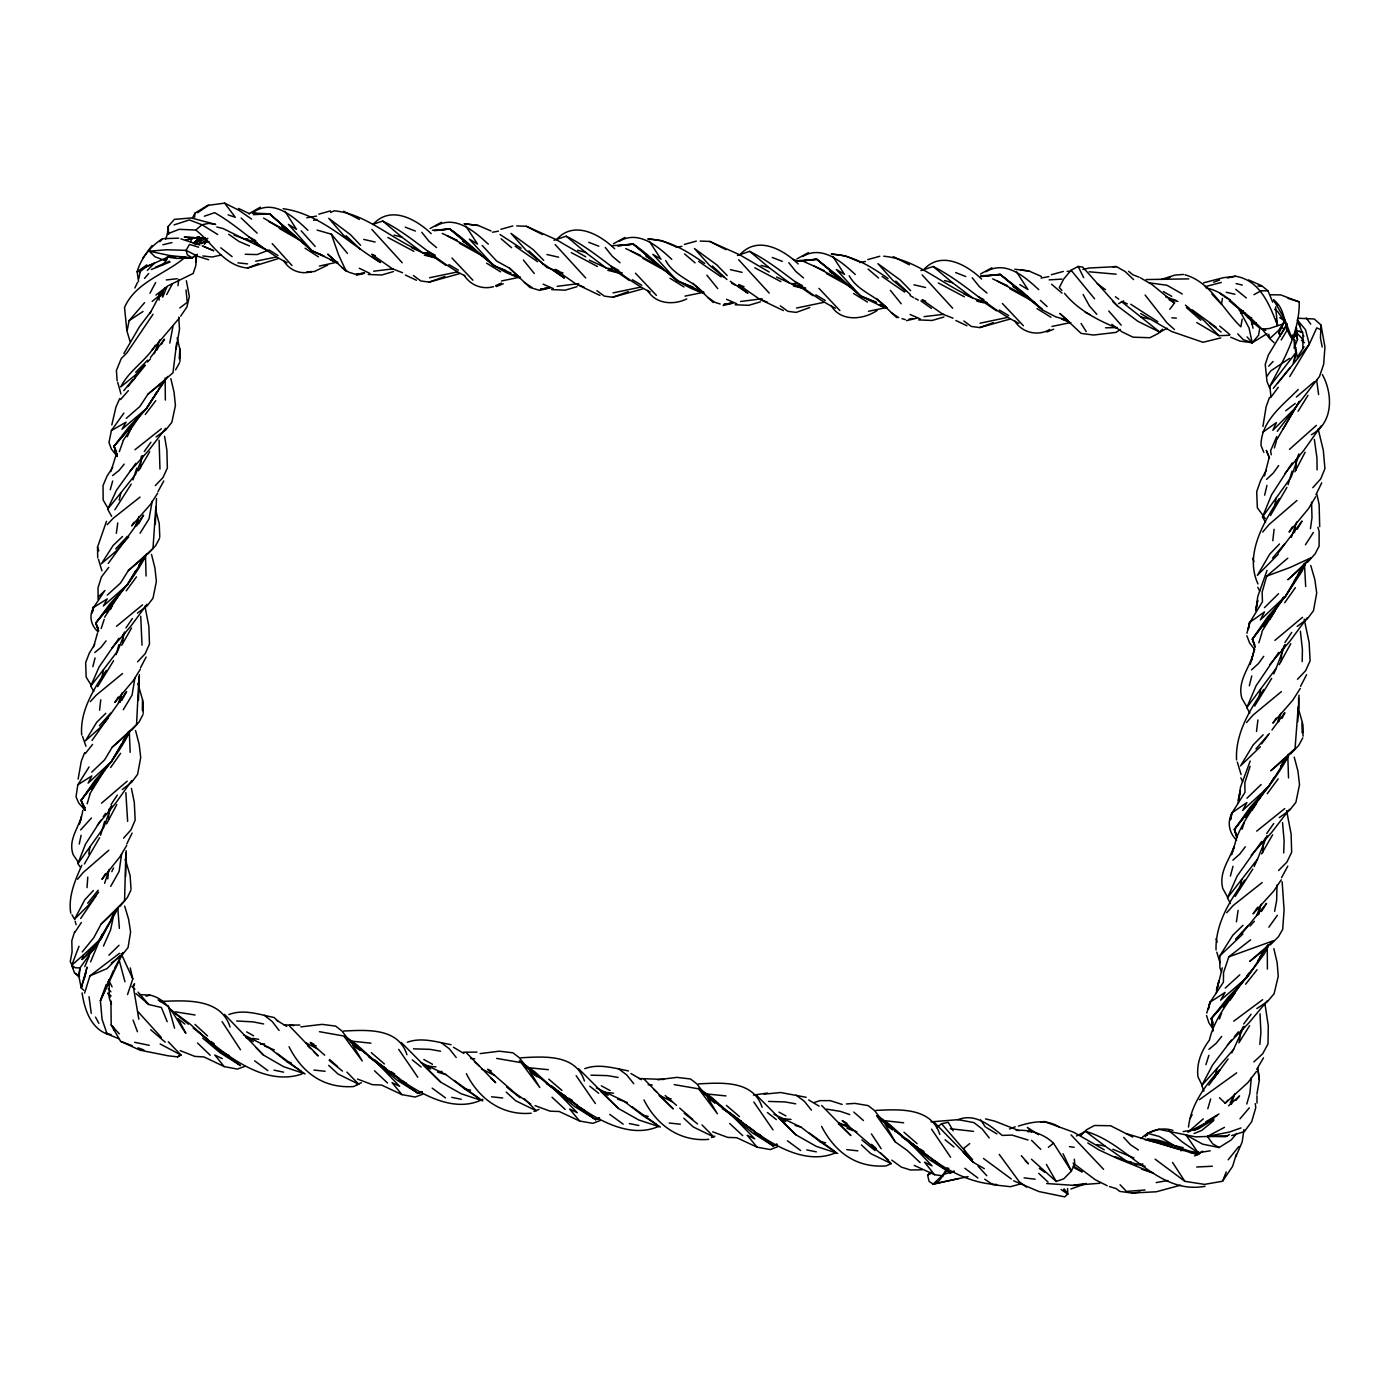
<?xml version="1.0" encoding="UTF-8"?>
<svg xmlns="http://www.w3.org/2000/svg" width="1400" height="1400" viewBox="0 0 1400 1400"><rect width="100%" height="100%" fill="white"/><g stroke="black" fill="none" stroke-linecap="round" stroke-linejoin="round"><path stroke-width="1.5" d="M1216.057 949.935C1215.252 924.035 1229.9 900.305 1244.67 880.11M137.9 683.445L142.572 699.825L142.537 710.622L142.678 702.275M1281.21 339.92L1286.967 330.435L1287.038 324.1L1268.365 355.005L1265.233 364.438L1267 381.517L1269.59 387.905M82.215 951.983L93.853 937.597L100.957 924.297L124.565 900.725L125.86 852.827L126.403 863.048L130.112 875.613L131.023 888.965M1302.875 348.582L1302.998 335.58M127.645 821.398L125.843 792.61M125.633 876.488L126.122 850.692M1302.193 661.605L1302.42 649.653L1300.408 631.242M1302.595 724.343L1302.438 733.005L1302.35 722.488L1298.64 709.45M87.78 877.082L87.045 887.582M1276.993 885.045L1276.66 900.41L1274.612 911.33M91.718 772.153L104.598 759.85L112.245 747.197L136.535 724.745L138.968 676.778L139.3 687.032M177.153 338.047L179.742 348.582L179.48 358.942L179.83 350.63M142.013 645.173L140.735 616.315M107.275 595.105L120.505 583.048L128.38 570.535L152.985 548.52L155.82 507.08M1295.928 470.278L1296.26 460.075M1286.075 757.47L1280.65 766.762L1285.707 758.188L1270.78 770.753L1295.053 748.528L1298.255 706.668M196.21 255.01L195.843 265.562L193.148 273.455L167.947 285.88L155.89 295.067M108.57 819.42L108.955 809.13M138.442 700.367L139.37 674.625M1270.658 294.787L1280.685 294.892L1299.252 301.91C1299.69 332.57 1283.608 359.94 1269.87 386.243L1270.903 396.48M1283.66 852.95L1284.15 840.997L1282.523 822.57M159.968 469.052L159.093 440.213M155.312 524.195L156.502 498.505M1297.748 721.892L1299.025 695.205M1281.21 661.57L1281.892 649.355M122.745 642.81L123.253 634.567M194.635 217.227L194.898 213.202L207.585 205.415L224.665 203.14L238.735 210.157L251.668 219.082M100.748 699.808L99.575 710.202M1274.087 529.288L1272.81 540.785M1292.515 334.967L1292.217 338.922L1295.263 336.105L1296.418 327.898L1297.485 339.605L1294.125 348.18L1295.035 340.06M1262.765 852.582L1263.71 840.367M140.385 468.457L141.365 456.102M1257.918 719.968L1256.5 731.483M1298.062 318.238L1314.25 318.99L1321.005 325.027L1320.462 338.012L1322.212 347.025M1259.86 1044.382L1260.91 1032.36L1260.017 1013.845M167.44 233.905L168.105 226.555L174.352 219.362L191.38 217.98L215.653 224.438L208.758 223.352L201.968 224.752L195.79 230.055L179.112 229.32L167.44 233.905L165.62 239.277M126.245 418.373L139.825 406.543L147.98 394.188L172.987 372.767L176.645 342.808M117.758 522.935L116.34 533.33M1251.355 1077.528L1249.885 1093.26L1246.788 1104.023M1238.108 910.368L1236.428 921.83M107.765 878.885L108.64 870.572M1295.735 333.988L1296.418 327.898M177.992 285.652L178.71 279.422M1294.51 532.525L1295.263 526.4M1239.35 1041.425L1240.4 1033.112M1298.203 389.498C1282.733 405.405 1261.05 420.91 1260.998 445.375L1263.832 452.375M195.79 262.325L196.595 256.165M1255.852 610.75L1257.76 596.593L1267.017 570.378M120.155 702.363L121.013 696.115M1198.347 1151.517L1198.172 1152.76L1189.615 1152.445M1310.453 528.64L1311.993 517.58L1311.555 502.162M162.295 296.765L162.873 292.652M1292.043 471.17L1288.07 484.698M89.058 766.99L77.788 784.84L76.038 796.827L78.785 803.11L85.207 810.407M121.625 854L119.105 871.447L110.705 886.358M107.555 984.988L108.045 981.558M1278.743 721.735L1279.635 715.628M1238.108 803.303L1240.505 787.115L1250.2 761.04M104.598 821.52L100.608 835.24M136.85 525.91L137.812 519.68M88.76 854.087L89.95 846.825L103.67 827.663L111.685 805.367M1256.08 610.663L1257.725 600.46L1255.608 609.788M134.96 677.758L132.072 695.117L123.288 709.695M1258.705 914.708L1260.07 906.587M1294.405 361.06L1295.805 352.748L1293.495 337.137M1238.965 799.137L1240.365 790.947L1238.108 800.275M84.105 979.44L87.045 967.12L81.2 987.805L83.772 990.308M1256.903 1094.222L1259.335 1079.995L1258.023 1069.635M118.878 644.735L116.165 654.605M176.085 349.055L179.532 329.21L178.71 317.135M1249.465 622.09L1248.188 629.44L1249.885 622.282L1262.45 601.808L1262.135 592.13L1266.685 576.135L1287.807 558.18M1242.203 319.148L1240.855 326.795C1222.707 309.312 1210.562 281.977 1184.977 274.785M1222.462 298.445L1221.447 304.22L1211.875 294.123M1274.682 506.065L1276.118 498.05M152.162 501.532L149.048 518.822L140.053 533.242M157.237 349.86L158.742 341.618M93.328 606.585L92.12 613.025L93.625 607.46L104.913 590.503L98.455 596.803M169.803 343.088L172.935 326.498M1231.825 812.508L1230.443 819.858L1232.193 812.665L1244.985 792.347L1244.862 782.653L1250.095 766.325M1216.582 990.92L1222.305 967.855M136.745 468.23L132.982 479.903M144.567 302.662L129.115 320.618L127.015 331.328L130.183 341.757M1188.477 1127.053C1191.085 1104.67 1204.788 1085.84 1219.715 1069.81L1217.877 1073.52M102.043 676.883L103.46 669.655L117.81 650.86L124.793 632.782M1259.108 696.938L1260.7 688.94L1276.188 668.273L1285.165 644.595M123.865 413.105L111.388 430.588L108.973 442.523L111.317 448.91L117.232 456.505M138.758 278.757L140.263 271.495L146.335 266.752L154.683 262.99L147.332 270.392M113.435 916.16L110.6 929.863L103.442 946.102M1216.355 992.828L1218.91 980.805L1216.443 990.062M79.24 844.077L81.112 835.293M1209.862 1002.12L1208.288 1009.435L1210.125 1002.172L1223.408 982.205L1223.547 972.58L1228.797 956.847L1250.655 939.82M1239.98 887.407L1241.712 879.428L1257.568 859.075L1267.035 835.608M1210.668 1098.965L1207.797 1108.783M119.227 500.097L120.82 492.887L135.572 474.338L142.87 456.383M77.998 861.84L73.132 854.613C67.358 838.128 81.06 825.773 82.793 810.355M1264.655 495.162L1266.947 485.398M1262.922 426.475L1266.125 406.717L1269.485 397.442M1269.03 458.08L1264.48 475.93M80.29 821.642L81.462 816.725L79.538 824.058M1251.477 660.678L1254.418 648.62C1251.915 665.928 1236.585 679.595 1241.87 698.32L1246.665 706.597M1293.285 363.213L1295.805 352.748L1269.87 386.243M1257.987 583.94C1244.547 554.82 1263.08 523.005 1279.163 498.662M1249.307 685.755L1251.775 675.972M92.855 666.645L95.06 657.93M97.493 633.08L93.678 646.695M1227.45 896.928L1222.795 888.528C1217.877 869.75 1233.225 856.24 1236.112 839.003C1243.078 820.733 1255.222 805.35 1265.722 789.075M78.12 779.135L81.288 761.215L84.683 752.553M1246.928 633.238L1249.885 622.282L1264.48 611.923L1260.35 619.938L1285.707 595.945L1301.913 571.462L1306.252 562.153M1230.373 876.032L1232.998 866.32M1214.903 1076.215L1217.002 1068.48L1233.645 1049.318L1244.04 1026.305M1232.945 850.99L1234.135 846.685L1231.668 854.788M110.25 489.685L112.683 481.005M1250.182 664.44L1252.51 656.303M97.703 557.83L97.527 547.067L106.505 521.29M117.968 907.97L93.678 949.515L82.11 959.472L83.388 955.028L101.132 938.455L118.843 906.587M1274.368 447.983L1276.188 441.787M87.15 803.775L89.862 794.587M134.523 378.752L135.748 374.71L144.585 365.172M111.808 424.935L115.938 407.102L119.718 398.562M115.71 456.173L110.862 471.573M1231.457 1104.18L1233.89 1096.2M1206.765 1013.075L1210.125 1002.172L1225.087 992.408L1220.608 1000.195L1246.98 977.41L1264.358 953.803L1268.19 946.558M1236.288 1154.335L1232.612 1166.322L1222.515 1181.25L1204.507 1184.382L1184.855 1181.337L1155.175 1159.2M74.638 931.648L71.803 940.8L72.1 951.913L70.245 961.467L73.098 967.855M84.595 993.108L89.915 975.887L119.472 953.312M107.853 925.435L101.132 938.455L80.01 967.89L79.047 977.2L81.2 987.805L86.257 971.705M1258.81 642.775L1262.03 632.485M1205.908 1064.682L1208.882 1055.32M130.287 967.96L132.79 978.915L127.54 994.56M101.203 628.477L104.212 619.343M1242.062 829.22L1244.092 823.077M104.598 883.347L109.235 869.47M149.923 313.46L161.018 292.723M126.822 843.832L132.107 833.07M1315.947 494.69L1321.722 482.825M1291.307 537.425L1296.697 522.025M1298.903 455.192L1291.185 477.102L1262.52 516.968L1265.635 522.428M119.332 451.657L123.235 440.755M1219.418 1018.99L1221.605 1012.917M106.312 984.288L100.397 1000.685L102.06 1019.322L107.152 1034.04L119.49 1038.922M118.492 702.695L122.097 692.913M1300.565 686.35L1306.568 674.695M140.56 667.678L146.125 657.003M1277.955 720.93L1280.825 713.3M133.543 986.37L134.54 983.745L133.175 985.845L138.827 1019.2M135.293 526.173L139.037 516.46M80.168 867.038L77.91 863.572L85.47 844.218L100.888 820.137M1281.543 877.695L1287.807 866.128M158.025 491.54L163.8 480.952M154.227 353.692L159.722 339.938M1296.207 460.565L1298.85 453.933M1222.515 1181.25L1226.243 1171.957M1256.675 915.583L1261.243 904.243M1262.52 516.968L1271.48 494.988L1292.182 462.945M162.803 296.87L166.793 287.14M90.562 961.905L102.183 934.167M108.29 812.543L110.67 806.803M190.575 241.57L192.22 237.65M1249.832 713.142L1246.805 707.613L1256.097 685.738L1278.707 652.365M84.752 966.648L89.215 956.165M113.523 970.27L100.397 1000.685L123.025 952.507L114.485 968.485M1281.56 651.84L1284.377 645.295M1273.72 673.925L1276.188 668.273M1276.748 436.59L1270.64 450.625L1271.235 454.808M93.853 691.46L90.737 686.122L99.12 666.925L118.965 638.242M110.478 609.472L112.227 605.5M122.85 635.845L124.53 632.048M81.812 865.27C75.145 880.25 68.075 896.438 70.752 913.167M1230.408 903.49L1227.502 897.873L1237.127 876.137L1261.663 841.505M1256.71 1069.337L1263.5 1057.875M1263.237 842.747L1265.443 837.883M1254.155 866.548L1257.568 859.075M149.94 293.248L155.662 282.537M140.945 459.392L142.678 455.63M1294.895 471.765L1305.15 452.2M111.632 516.355L107.642 509.162L116.567 490.088L135.835 463.365M127.172 436.765L130.883 428.873M130.357 730.485C117.985 756.315 98.35 777.753 81.078 800.327L84.98 810.25M106.558 823.9L116.812 804.51M79.013 946.278L71.75 965.212L74.498 972.93L79.538 976.325M134.855 288.015L137.498 282.467M1278.69 333.743L1284.517 321.58L1277.71 311.605L1274.578 309.26M130.935 890.137L127.365 897.505L120.015 906.325M146.597 554.19C133.91 579.933 113.68 600.95 95.795 623.087L98.63 631.12M165.287 287.648L159.688 296.678L162.365 291.183M111.79 871.622L113.558 868.017M1279.267 664.615L1290.765 643.65M1282.05 718.375L1284.868 712.67L1271.935 730.012M1289.627 753.62C1275.487 781.673 1253.403 804.773 1234.38 829.517L1236.97 837.865M1235.78 1156.925L1242.185 1141.945L1243.935 1129.608M121.678 645.312L131.513 628.04M1239.928 1033.235L1243.112 1026.847M180.67 316.172L186.918 306.985L189.35 296.485L186.357 280.7M81.2 987.805L82.495 985.233M192.465 217.98L194.898 213.202M116.112 909.493L111.3 918.89L115.657 910.455L100.957 924.297M143.01 714.472L139.265 721.735L131.722 730.205M138.548 470.715L149.713 451.762M1231.773 1052.905L1233.645 1049.318M1230.197 1102.868L1234.922 1093.767M1261.575 853.93L1272.618 834.803M1203.93 1091.142L1201.778 1085.472L1212.575 1065.015L1231.493 1040.095M99.593 837.673L84.385 863.992M159.495 538.405L155.68 545.58L148.05 553.91M123.883 353.553L139.388 326.848L151.112 311.342M1286.915 487.392L1270.483 515.48M166.653 294.578L172.305 284.043M1302.788 737.87L1298.745 745.378L1290.625 753.952M1190.175 1118.408L1192.153 1114.733M121.747 700.455L126.578 691.565L92.032 740.442M1266.37 470.173L1260.472 480.935L1256.693 491.698L1257.358 507.798L1265.267 518.56M128.607 731.413L122.587 742.385L127.207 734.16L112.245 747.197M1303.837 564.218L1297.59 575.523L1302.472 566.843L1287.86 579.758L1310.908 557.883L1290.188 567.42L1266.685 576.135M167.65 376.46L146.405 408.572L114.013 446.18L116.638 454.282M159.688 296.678L162.732 291.2M175.612 369.863L179.55 362.828M113.575 660.73L97.685 686.63M1271.672 678.387L1254.645 706.108M143.815 556.885L138.705 565.915L143.447 557.795L128.38 570.535M1281.123 334.512L1287.038 324.1M138.548 524.003L143.588 515.165L108.22 563.43M94.938 782.303L91.035 789.093L101.57 773.885M1282.89 429.415L1299.34 401.433M121.765 743.54L111.37 761.617L94.675 780.762L81.078 800.327L84.752 809.62M1294.002 581.683L1296.89 576.695M1299.217 401.363L1276.188 440.738M1145.358 1136.765L1147.388 1133.265L1158.745 1129.275L1195.443 1136.852L1227.502 1135.837M1297.712 575.242L1285.707 595.945L1252.37 639.082L1255.1 647.36M1238.877 1042.807L1249.64 1025.658M131.232 484.102L114.888 509.722M1297.205 529.288L1302.053 521.028L1278.112 553.053M126.735 845.337L119.928 856.835L101.938 879.41L105.297 873.793M1252.79 869.102L1235.15 896.455M135.695 570.657L127.19 584.938L109.987 603.767L95.795 623.087L98.49 630.613M930.51 1172.307L927.64 1175.265L929.11 1181.408L933.153 1184.138L943.373 1174.39L947.292 1167.793M1315.65 496.773L1308.528 508.637L1289.102 532.105L1292.305 526.977M94.71 644.262L89.18 653.45L85.663 662.637L86.152 677.075L90.72 684.46M129.43 731.903L111.37 761.617L88.112 783.142L91.822 775.915L77.788 784.84M1274.017 777.63L1268.347 786.905L1249.797 807.782L1234.38 829.517L1236.795 837.113M1221.57 971.722L1219.89 967.908L1219.837 955.868L1232.892 935.095L1243.007 925.312M158.27 389.795L163.17 381.78L147.98 394.188M1299.095 574.087L1285.707 595.945L1267.472 617.12L1252.37 639.082L1254.925 646.608M1301.335 570.43L1304.678 564.97M161.28 344.4L164.5 339.185L150.482 357.473M154.035 396.235L146.405 408.572L128.73 427.088L114.013 446.18L117.128 455.665M140.35 669.2L133.35 680.523L114.782 702.503L118.247 697.025M89.582 794.255L106.505 767.113M1298.08 411.285L1307.985 395.342M154.7 395.098L156.625 392.017M1269.818 619.413L1275.172 610.82M1279.46 603.96L1283.748 597.1L1278.935 604.048M1267.752 944.86L1259.807 957.618L1265.057 949.2L1249.763 961.363L1273.842 940.59L1228.797 956.847M1298.273 355.863L1304.065 346.64M138.705 566.58L127.19 584.938L103.337 606.025L107.24 598.867L93.625 607.46C88.655 615.878 90.965 625.625 98.192 631.837M142.17 561.085L145.617 555.59M1261.977 631.418L1280.86 601.545M1261.453 911.505L1266.562 903.403L1241.257 934.342M948.85 1168.16L938.613 1181.39L933.153 1184.138L968.083 1176.595M157.71 493.08L150.588 504.245L131.705 525.892L134.05 522.288M1300.285 688.45L1292.847 700.122L1272.898 723.135L1276.222 718.095M112.7 467.32L106.873 476.42L103.04 485.573L103.163 500.045L107.538 507.517M1281.07 767.165L1268.347 786.905L1242.658 810.477L1246.892 802.55L1232.193 812.665C1226.803 822.115 1229.095 832.895 1236.69 840.262M1283.38 763.56L1288 756.385M1289.733 376.547L1309.315 344.26L1316.717 327.88L1321.145 329.805M1252.125 810.163L1256.517 803.355M1258.705 799.96L1266.388 788.077M104.65 617.155L123.253 588.613M1305.413 544.775L1313.375 532.49M158.2 390.477L146.405 408.572L121.992 429.24L126.087 422.152L111.388 430.588M160.562 386.855L165.287 379.61M1251.705 970.13L1234.345 992.618L1211.385 1018.413L1213.153 1030.908M1257.62 961.047L1259.983 957.425M106.26 670.477C93.468 689.395 79.835 711.2 81.69 734.965M111.055 804.597L117.285 795.095M135.748 374.71L120.768 386.908C129.115 370.335 145.933 361.007 155.312 345.24M1263.745 689.5C1249.535 710.08 1235.15 734.072 1236.568 759.955M138.548 281.645L137.148 271.757C140.98 258.213 150.763 245.805 162.732 238.665L178.657 238.193M1228.08 1058.943L1208.865 1085.175M74.83 932.312L81.375 922.53M1281.263 879.83L1273.545 891.293L1253.053 913.85L1257.655 907.235M123.2 440.37L139.912 415.678M96.163 895.668L80.692 918.488M1284.92 642.53L1291.727 632.433M1213.748 1078.63L1219.715 1069.81M125.947 627.935L132.37 618.555M1261.435 956.305L1246.98 977.41L1227.818 997.71L1211.385 1018.413L1213.118 1030.523M1265.057 951.038L1267.455 947.52M153.037 314.248L126.962 352.835L121.258 358.558L116.41 370.475L117.128 380.835M1275.33 609.262L1263.325 626.622L1267.648 619.045L1252.37 639.082L1254.785 644.7M1230.057 1000.195L1235.045 993.002M1241.257 984.007L1244.985 978.618L1241.153 983.64M103.233 816.742L105.595 813.365M151.918 245.648L142.625 258.44M1266.737 833.472L1273.737 823.515M110.6 767.515L120.61 753.322M1321.005 426.108L1304.275 449.75L1284.85 473.602M1278.655 465.535L1273.405 472.92L1266.597 479.343M1284.693 602.735L1295.403 587.633M144.305 451.517L150.903 442.26M131.81 780.465L115.797 802.988L97.353 825.23M1260.245 796.653L1245.51 817.25L1249.938 809.725L1234.38 829.517L1236.69 835.188M77.91 863.572L89.95 846.825M1268.837 927.185L1277.36 915.32M1241.905 982.922C1229.27 1000.877 1214.43 1018.29 1209.39 1040.165C1201.392 1050.805 1196.335 1063.318 1197.98 1076.81L1202.25 1085.56M1246.665 976.273L1249.045 972.947M91.402 818.003L80.64 829.938M98.175 890.19L87.657 903.227M115.78 598.727L106.085 612.062L110.18 605.325L95.795 623.087L98.455 628.81M1273.318 388.325L1289.89 368.043M126.227 590.835L136.482 576.852M1267.053 376.023L1270.832 370.842L1289.663 358.312M1263.745 656.303L1258.408 663.6L1251.53 669.883M1307.092 617.89L1289.855 641.27L1269.818 664.545M1267.227 793.712L1278.217 778.837M147.018 604.275L130.638 626.43L111.737 648.235M1270.623 397.635L1278.305 387.275M179.34 318.062L151.935 350.315M1246.805 707.613L1260.7 688.94M1261.592 743.89L1269.345 733.495M1169.77 309.295L1174.565 302.925L1151.832 284.428L1140.457 277.83M162.347 265.422L167.317 258.877M130.847 427.105L114.013 446.18L116.497 451.972M133.35 423.815L135.835 420.525M108.71 567.42L101.413 577.01L98.035 587.79L98.105 599.445M1284.64 543.847L1272.53 558.093M1245.283 846.808L1239.805 854.017L1232.858 860.195M1243.707 1023.96L1251.092 1014.265M145.268 414.47L155.768 400.697M165.655 428.277L148.942 450.117L129.692 471.573M1234.748 992.005L1223.233 1007.055L1227.888 999.688L1211.385 1018.413L1213.257 1024.38M1256.447 1071.472L1247.977 1082.515L1225.21 1103.252L1219.47 1097.74M93.678 783.947L81.078 800.327L84.91 807.852M106.05 640.867L101.08 647.29L94.78 652.558M1277.237 431.322L1319.465 376.547L1323.648 364.35L1324.943 346.92L1321.005 325.027M1289.453 809.322L1271.707 832.352L1251.197 855.207M1227.502 897.873L1241.712 879.428M90.737 686.122L103.46 669.655M1277.465 383.39L1309.315 344.26L1305.483 329.735L1297.257 319.812L1303.82 336.402M98.647 892.097L88.078 905.625L74.672 919.047L84.752 899.833L93.362 890.523M1268.26 734.825L1255.957 748.86M1245.615 984.217L1257.078 969.71M85.348 753.55L92.575 744.415M145.285 365.312L127.89 386.68M110.582 713.16L99.382 725.725M1228.203 1159.778L1238.877 1146.477M124.215 464.1L119.07 470.452L112.56 475.615M107.642 509.162L120.82 492.887M1221.727 1036.438L1216.04 1043.438L1208.953 1049.318M1235.938 1100.365L1239.56 1095.938L1228.517 1105.79M1248.153 925.435L1235.553 939.208M123.778 390.67L132.877 379.592M1278.235 554.26L1257.375 575.365L1269.73 554.137L1279.513 543.97M127.278 536.48L115.745 548.887M77.56 879.253L83.125 872.585L108.797 850.255M1267.403 1000.738L1248.765 1023.05L1227.345 1045.047M1234.257 1036.805L1238.388 1031.852M1167.127 328.265L1159.778 332.132L1137.832 321.283L1117.48 305.988L1082.743 267.102L1078.14 266.455L1071.07 270.235L1063.703 279.02L1059.31 287.543L1061.918 290.447M1239.98 1118.845L1249.325 1107.82M1262.66 532.053L1269.118 524.475L1296.995 500.448M1236.795 1133.405L1231.23 1139.932L1219.12 1147.545L1202.618 1144.132L1185.905 1134.875L1198.172 1152.76L1210.212 1150.8M107.975 718.34L99.61 728.122L85.418 740.863L96.723 722.278L105.788 713.3M144.532 278.373L148.715 273.49M1225.21 1103.252L1227.8 1100.225M1260.315 746.778L1240.54 765.87L1253.227 744.835L1263.132 734.825M204.418 244.282L206.938 241.377M1278.533 593.722L1264.48 607.617M1246.56 722.523L1253.07 715.05L1281.385 691.635M120.575 399.543L128.327 390.67M147.683 360.132L135.695 372.295M128.748 536.83L115.903 551.267L101.377 563.78L113.207 545.37L122.5 536.532M123.567 838.128L131.023 829.798L135.17 820.067L134.295 802.288L131.407 788.392M1312.797 487.707L1320.743 478.87L1324.925 468.685L1323.315 450.275L1318.153 428.995M1261.172 784.525L1246.945 798.227M1201.778 1085.472L1217.002 1068.48M1242.868 934.028L1219.837 955.868M1250.06 926.047L1254.382 921.252M82.11 959.472L101.132 938.455M1307.303 562.52L1315.212 553.753L1319.097 546.175L1319.132 531.335L1317.873 527.17M1226.697 912.712L1233.365 905.345L1262.188 882.525M90.282 701.68L96.215 695.17L122.535 673.558M147.543 362.005L150.482 358.82M137.585 661.832L145.197 653.66L149.485 644L148.838 626.202L144.935 606.218M1268.697 366.152L1273.072 361.498M1297.502 679.28L1305.64 670.705L1310.102 660.765L1309.14 642.495L1304.153 619.115M1239.805 974.82L1225.227 988.102M107.188 524.65L113.295 518.227L140.053 497.088M155.278 485.625L162.977 477.593L167.352 468.02L166.898 450.24L164.57 436.24M1162.455 329.192L1158.447 333.358L1149.873 337.733L1132.985 337.172L1122.17 331.94L1111.828 324.345M1081.132 1135.278L1086.33 1129.87L1094.45 1125.495L1110.62 1125.74L1132.775 1137.045M159.74 241.693L162.732 238.665M1278.568 870.52L1286.915 862.102L1291.658 852.25L1291.115 834.032L1286.582 810.582M120.12 955.43L107.047 968.572L89.915 975.887M1270.08 945.087L1278.445 936.74L1282.697 929.373L1284.097 909.895L1282.138 881.72M1294.983 408.328L1272.828 430.342L1276.432 422.572L1262.695 432.285M1314.443 381.57L1296.365 397.058M108.902 955.185L119.018 945.297M1316.368 425.408L1289.47 449.365M193.812 243.652L199.99 237.983M1253.84 1061.918L1262.712 1053.745L1268.015 1043.928L1268.278 1025.658L1264.987 1004.115M1067.57 1188.513L1067.727 1194.112L1064.717 1196.86L1038.957 1191.557L1013.6 1180.795M197.575 212.73L208.67 205.258M127.172 781.183L101.483 803.215M83.388 955.028L71.75 965.212L75.337 967.803L80.01 967.89L78.47 976.517L75.495 973.403M1302.507 617.312L1274.892 640.395M201.425 243.688L207.83 238.315M142.555 604.835L116.497 626.325M1199.38 1099.717L1236.672 1072.855M1141.123 1138.533C1149.207 1130.255 1161.755 1126.913 1172.868 1130.342M930.913 1172.535L927.64 1175.265L931.438 1173.112M1284.745 808.587L1256.727 831.128M194.32 242.375L200.148 237.562M193.287 243.162L199.815 237.825M195.51 255.168L192.237 257.863L177.1 258.44L167.335 257.075L170.275 255.623L192.237 257.863L197.383 254.275M152.145 301.438L158.463 296.257M161.385 428.75L134.977 449.733M1213.8 1120.56L1201.725 1130.43L1194.095 1133.562M936.705 1127.665L941.57 1123.727L948.238 1122.31L953.172 1130.78M1203.283 1118.862L1187.9 1132.25L1213.03 1119.195M969.71 1143.608L963.725 1148.403L967.575 1156.068M1311.275 434.717C1333.395 423.185 1333.08 394.065 1322.352 374.588M1048.355 1147.318L1053.5 1143.222L1071.385 1171.1L1063.737 1178.818L1056.212 1181.46L1031.45 1159.235M1218.98 1113.945L1205.767 1121.855M122.255 789.548L131.775 782.18L137.602 774.322L140.718 757.47L139.125 744.135L135.572 730.59M166.705 257.985L163.59 260.365L167.265 258.125M185.343 257.075C165.515 274.295 135.888 281.733 124.53 307.405L126.788 329.98M1262.642 999.688L1233.733 1021.195M1285.725 410.76L1295.227 403.498M195.3 243.793L201.985 238.752M179.795 307.947L187.268 302.33L186.008 289.957M110.933 1000.913L111.195 1025.01L120.61 1041.355L139.93 1050.158L168.105 1055.793L177.607 1056.86L180.32 1054.812M137.463 613.113L147.07 605.955L153.002 598.22L156.38 581.403L154.928 568.05L151.532 554.47M111.282 963.095L121.992 955.185L128.048 947.555L130.602 931.945L128.607 919.24L124.67 906.097M1297.153 626.43L1307.285 618.94L1313.48 610.733L1316.717 593.005L1314.793 579.372L1310.75 565.512M1202.67 1151.132L1197.717 1154.737L1160.582 1143.467M156.117 436.922L165.795 429.94L171.832 422.328L175.42 405.632L174.09 392.28L170.835 378.665M146.86 264.88L137.148 271.757L140.263 271.495M373.975 223.475C391.387 205.258 416.483 219.468 431.183 233.625M1279.267 817.617L1289.557 810.337L1295.91 802.27L1299.515 784.665L1297.94 771.032L1294.23 757.137M1217.3 1115.467L1194.41 1130.465M557.392 238.63C574.858 220.447 599.935 234.57 614.67 248.78M740.863 253.785C758.345 235.602 783.423 249.725 798.157 263.935M924.35 268.94C941.815 250.757 966.91 264.88 981.627 279.072M199.325 242.532L204.558 238.892M1120.368 329.438L1115.993 332.395L1093.575 335.037L1081.132 333.392L1059.818 313.425L1067.763 320.425M129.115 320.618L143.028 311.483M1256.832 1008.542L1267.42 1001.648L1274.087 993.773L1278.27 976.255L1277.132 962.605L1273.842 948.623M1213.957 1119.142L1198.068 1129.047L1183.21 1131.602M1266.965 333.76L1252.212 342.755L1239.892 341.092L1230.722 337.225M1229.462 1134.49L1225.788 1136.678L1207.43 1136.398L1212.68 1143.8L1219.12 1147.545M248.885 213.763L260.365 207.183M1253.945 294.683L1261.015 290.78L1267.998 290.815L1272.688 302.155M658.683 1126.37C622.212 1142.575 578.602 1107.365 551.898 1086.102M836.01 1152.672C798.945 1168.773 756.753 1133.807 729.505 1112.318M482.825 1099.263C446.32 1117.847 401.118 1081.097 374.412 1059.608M430.045 228.532L441.49 222.303M613.532 243.688L624.96 237.457M797.003 258.842L808.447 252.612M980.49 273.998L991.935 267.767M327.652 265.072L314.352 271.565L306.915 271.915L311.465 271.618C300.615 274.942 289.223 270.252 283.553 260.54M1118.6 303.66L1123.675 300.912M301.735 1074.062C263.777 1086.943 224.63 1054.2 197.593 1031.24M1224.457 1127.368L1207.43 1136.398L1229.322 1132.075L1241.013 1127.945M877.1 310.45C863.258 319.882 840.735 322.123 831.093 305.515M177.607 1056.86L181.037 1055.075L168.28 1041.793M1076.46 1136.013L1085.612 1131.392C1128.645 1143.275 1157.047 1195.057 1205.068 1186.29M1194.55 1155.91L1200.028 1153.285M495.425 285.793L501.218 283.098M1049.737 329.455C1037.89 336.613 1021.632 332.71 1014.58 320.67M330.505 210.893L318.832 214.165M346.902 1072.102L358.715 1084.212L353.553 1086.54C323.645 1088.57 302.172 1072.837 289.065 1046.78M776.965 1144.08L773.097 1145.83L752.255 1132.793L700.087 1089.217M954.083 1171.1L950.215 1172.85L929.618 1159.778L877.712 1115.87M146.335 266.752L171.36 255.64M696.343 241.115L684.337 244.422M879.812 256.27L867.825 259.578M1063.3 271.425L1051.312 274.733M599.515 1117.865L595.63 1119.597L574.7 1106.56L520.852 1061.865M330.627 212.415L334.233 210.805C364.875 213.692 389.252 236.862 416.623 249.375M512.855 225.96L500.867 229.285M1252.125 324.38L1256.097 322.613M421.908 1091.562L418.005 1093.295L397.127 1080.188L345.152 1036.368M174.055 224.892L189.403 219.94L201.968 224.752L217.718 234.5M880.933 1153.075L891.205 1163.627L886.008 1165.92C856.17 1168.09 834.995 1152.148 821.625 1126.44M170.153 261.922L151.393 269.5M155.47 267.207L169.383 261.24M496.405 286.562L503.248 283.762M686.735 298.918C673.733 305.34 655.532 304.22 647.605 290.377M1046.85 332.027L1053.693 329.21M195.79 230.055C212.748 243.233 224.123 266.088 247.73 268.03L258.598 263.602M533.995 1111.39L539.017 1109.377M711.515 1137.517L714.858 1136.17M254.502 211.505C274.453 198.957 294.017 217.123 307.93 230.3M356.352 1084.72L361.392 1082.743M777.577 1146.74L770.298 1149.557L757.137 1147.212L736.803 1137.727L727.702 1137.395L712.653 1131.83M600.145 1120.543L592.847 1123.36L579.635 1121.015L559.212 1111.495L550.113 1111.18L535.045 1105.615M1265.793 330.435L1261.977 329.017L1269.765 338.555L1278.34 330.697L1284.517 321.58L1282.155 324.257L1269.345 328.545L1261.977 329.017L1248.852 316.19L1233.278 303.783M435.54 226.293C455.14 214.393 474.425 231.332 488.32 244.195M619.028 241.447C638.628 229.547 657.895 246.487 671.79 259.35M802.515 256.602C822.097 244.685 841.383 261.642 855.278 274.505M985.985 271.757C1005.585 259.84 1024.87 276.797 1038.765 289.642M422.537 1094.257L415.223 1097.04L401.975 1094.642L381.588 1085.053L372.47 1084.685L357.455 1079.05M254.502 242.918L267.558 250.565L257.058 254.572L245.193 254.275M1009.54 1128.977L1015.192 1126.825M1213.608 282.257L1219.523 280.017M1086.26 1183.42L1070.93 1189.002M244.773 1066.38L237.405 1069.092L224.227 1066.608L204.067 1056.965L194.898 1056.405L180.232 1050.665M1164.328 279.405L1170.138 277.287M413.402 275.52L420.892 280.998L429.257 282.1L444.832 276.483M596.89 290.675L604.38 296.152L612.727 297.255L628.303 291.637M809.847 307.493L796.215 312.41L787.85 311.308L780.36 305.83M963.847 320.985L971.337 326.463L979.703 327.565L993.317 322.648M1161.09 279.475L1175.002 275.082L1183.507 274.435M776.947 1144.5L773.097 1145.83L754.303 1132.303L761.495 1136.1L758.117 1133.685M204.33 216.213L214.673 212.678C240.328 227.168 260.662 249.428 287.088 262.745M421.873 1091.983L418.005 1093.295L399.158 1079.697L406.368 1083.513L402.973 1081.097M776.895 1144.535L773.097 1145.83L718.462 1104.565M372.662 224.438L382.69 221.025C412.51 235.672 435.453 260.75 464.923 275.905M421.82 1092.017L418.005 1093.295L368.148 1055.705M553.98 240.275L566.195 236.197C596.575 251.178 619.938 276.815 650.142 292.04M737.468 255.43L749.665 251.352C780.622 266.683 804.44 292.845 835.38 308.192M920.938 270.585L933.153 266.507C964.11 281.838 987.91 308 1018.85 323.348M1220.783 337.89L1203.055 342.3L1171.678 331.52L1140.685 313.565M584.78 1068.638C598.99 1063.335 614.233 1068.252 628.512 1070.93M764.067 1094.205L780.57 1092.507L806.173 1097.285M208.985 241.553L195.3 244.457M407.348 1042.248C421.575 1037.015 436.783 1042.02 451.028 1044.697M814.24 1102.517L819.997 1100.627L830.288 1100.663L842.135 1104.425M1231.685 1135.575L1244.408 1131.585L1251.705 1121.645L1255.765 1107.733L1255.275 1103.62M247.73 268.03L278.092 258.668M228.848 1014.562C243.635 1008.822 259.368 1014.545 274.137 1017.52L277.953 1021.195M393.47 271.547L381.692 275.012L368.27 274.47M576.94 286.703L565.163 290.168L551.653 289.608M760.428 301.858L748.65 305.322L735.122 304.762M943.915 317.012L932.137 320.46L918.61 319.918M943.373 1174.39L948.833 1172.85M429.257 282.1L459.235 273.735M612.727 297.255L642.722 288.89M979.703 327.565L1009.68 319.183M1180.498 1185.205L1156.347 1191.767L1132.023 1193.045L1119.773 1191.4L1116.115 1188.6L1109.447 1186.517M146.09 996.188L149.94 995.137C168.822 999.058 175.648 1019.288 185.85 1033.235L177.957 1018.57L184.888 1024.065M253.348 214.655L269.553 213.832L312.252 251.002L337.172 262.588M313.547 220.308L316.873 219.433M1021.79 1183.665L1010.345 1186.693L992.863 1184.715L984.708 1179.168M1205.243 286.65L1221.307 282.45M199.22 236.985L185.657 240.1M276.238 257.04L255.675 261.223M356.422 275.223L364.35 273.297M457.03 272.002L429.572 277.743M640.517 287.158L613.06 292.898M824.005 302.312L796.53 308.053M1007.475 317.467L980.017 323.207M549.71 287.963L539.595 290.36L529.812 287.402L509.512 268.152L496.668 261.082L482.213 245.438M723.082 305.498L733.197 303.1M906.553 320.652L916.667 318.255M162.89 244.737L171.972 242.585M1082.83 269.483L1088.955 268.03L1116.43 266.613L1125.233 271.582L1133.58 279.58M185.798 240.013L199.5 236.793M933.153 1184.138L958.895 1178.45M221.148 255.045L212.205 257.005L202.825 255.973M1227.485 277.97L1235.483 276.22C1260.123 280.227 1269.625 304.868 1277.5 325.412L1275.61 306.933M319.41 266.035L337.697 262.062M501.515 280.963L520.38 277.095L512.4 274.627L520.258 278.023L509.512 268.152M685.003 296.118L703.867 292.25L695.887 289.783L703.745 293.178C692.51 280.297 674.31 276.255 665.7 260.592M868.49 311.273L885.255 307.825M1051.96 326.428L1070.825 322.543M957.775 1119.79C974.82 1112.65 989.8 1125.25 1002.208 1135.418L1012.042 1135.085L1028.002 1140.02M393.155 268.852L373.695 271.197M578.655 283.623L557.148 286.335M762.142 298.777L740.617 301.473M943.67 314.317L924.105 316.627M1203.562 282.835L1222.953 277.76L1235.483 276.22M1040.602 1122.188L1044.138 1121.505L1073.59 1132.197L1104.25 1149.803M1018.413 1126.09C1031.852 1121.89 1046.203 1118.757 1059.257 1127.017M492.537 232.225L498.452 231.157M676.025 247.38L681.94 246.312M859.495 262.535L865.41 261.467M1041.005 278.04L1048.898 276.623M1156.172 1182.597L1167.88 1180.498M480.113 1053.605L499.293 1051.19L512.89 1052.8L519.225 1057.63L526.155 1066.59M657.633 1079.785L676.83 1077.37L690.48 1078.98L696.815 1083.828L703.762 1092.805M306.81 217.787L316.54 216.107M364.613 272.93L357.227 274.12L362.775 273.42M300.895 1026.865L322.035 1024.362L335.615 1026.095L341.898 1030.96L348.775 1039.972M549.85 287.77L540.4 289.24L546.087 288.558M731.43 303.223L723.887 304.395L729.558 303.695M1046.675 1183.543L1073.467 1185.345L1084.125 1183.735M753.48 1095.062L767.602 1093.05M358.925 273.648L355.18 274.19L348.793 272.213L341.723 267.435M930.965 1121.89L958.16 1119.632L973.928 1122.608L982.188 1128.977L989.24 1137.955M544.075 288.54L549.815 287.735M727.562 303.678L731.378 303.152M909.125 319.095L912.958 318.57M1132.023 1193.045L1140.038 1192.047M166.32 279.947L177.275 278.705M1134.752 1164.94L1143.03 1163.995M434.175 230.685L449.785 228.97C473.637 244.545 490.998 270.183 519.628 277.567M617.645 245.84L633.273 244.125C657.108 259.7 674.468 285.338 703.115 292.723M801.133 260.995L816.742 259.28L839.387 276.973L860.685 296.03L882.367 306.775M982.66 276.36L1000.23 274.435L1022.875 292.11L1042.37 309.453L1000.23 274.435L980.717 275.887M436.87 230.37L449.785 228.97L470.242 245.963L462.508 240.87L474.512 249.392M618.188 245.752L633.273 244.125L653.73 261.118L645.995 256.025L658 264.547M799.523 261.152L816.742 259.28L837.218 276.255L829.465 271.18L841.488 279.703M980.84 276.535L1000.23 274.435L1020.688 291.41L1012.953 286.335L1028.335 297.36M437.868 1071.822L442.015 1071.403M159.88 1001.49C184.572 1000.51 220.692 997.43 230.072 1027.005M260.505 1044.278L264.67 1043.91M162.278 259.578L154.98 256.777L149.345 251.23L166.635 249.743L186.06 250.373L198.1 256.445L208.617 259.752M1073.467 1185.345L1099.84 1183.263M1145.06 1189.983L1126.475 1191.418L1120.087 1184.75M432.442 230.265L449.785 228.97L493.71 265.738L511.192 273.158M611.59 245.735L633.273 244.125L677.197 280.875L698.565 289.957M797.23 260.733L816.742 259.28L860.685 296.03L876.207 302.645M493.5 286.685C482.142 289.817 470.33 285.197 464.135 275.223M1180.462 1150.59L1184.733 1150.275M846.457 1103.953L854.928 1103.392L868.157 1105.615L874.492 1110.498L881.457 1119.562M638.89 1078.507L663.985 1079.453M1049.16 279.877L1061.882 279.108M463.418 1052.188L476.998 1052.1M263.235 214.148L269.553 213.832L289.118 231.088L281.505 225.995L291.567 233.293M263.375 214.148L269.553 213.832L312.252 251.002L324.293 256.217M1196.703 1167.005L1212.347 1166.235M284.217 1024.975L299.828 1025.062M1146.145 279.545L1188.793 278.88M1196.755 322.56L1218.98 335.685L1229.235 335.3M1016.155 1130.395C1029.682 1129.45 1043.682 1133.668 1053.5 1143.222M1067.168 271.373L1071.35 271.25M1027.81 1131.672L1031.835 1131.55M1112.703 266.7L1116.43 266.613M1105.51 327.81L1117.358 327.565M922.197 1169.788L910.525 1169.998L901.355 1167.11L891.817 1160.163M996.712 1184.505C962.045 1182.947 932.453 1161.16 907.042 1139.18M1240.592 312.848L1244.932 312.83M698.477 1083.915C721.262 1082.725 753.358 1079.977 762.09 1107.312M520.957 1057.77C543.69 1056.597 575.697 1053.71 584.43 1081.01M875.997 1110.41C898.94 1109.342 931.192 1107.068 939.803 1134.507M343.63 1031.03C366.363 1029.998 398.352 1027.39 406.928 1054.69M424.34 253.33L428.558 253.418M607.827 268.485L612.028 268.572M791.298 283.64L795.515 283.727M205.537 238.297L184.327 237.16L205.502 238.245M603.278 1092.227L613.48 1093.155M590.957 1075.165L607.53 1075.62L618.1 1077.457M780.815 1118.495L791.035 1119.44M425.757 1065.943L435.96 1066.888M768.565 1101.432L785.173 1101.94L795.778 1103.847M167.335 257.075L175.63 257.338M179.778 257.477L192.237 257.863L187.373 254.835L186.06 250.373L189.49 244.405L198.643 247.205M413.49 1048.828L430.027 1049.352L440.58 1051.225M313.95 1070.072L325.115 1071.263M669.2 1123.028L680.347 1124.2M491.558 1096.795L502.722 1097.985M846.773 1149.627L857.885 1150.852M1247.54 317.485L1251.653 317.642M516.722 225.907L526.347 226.293L556.185 239.61L585.76 256.865M700.21 241.062L709.817 241.447L739.673 254.765L769.23 272.02M883.697 256.217C915.32 259.07 940.555 282.975 968.852 295.785M950.355 1128.75L973.507 1131.358M1024.118 1177.873L1035.16 1179.185M234.062 235.112L243.547 238.7L247.8 238.892M269.553 213.832L252.053 212.992L257.005 213.692M139.562 994.578L149.94 995.137M236.67 1020.985L253.138 1021.877L263.62 1023.96M1089.165 271.793L1116.168 274.19M648.113 1084.72L652.26 1085M470.575 1058.487L474.705 1058.767M1171.835 317.817L1176.385 318.132M428.645 253.225L422.625 252.77L411.425 247.572M838.512 1123.92L848.645 1125.408M531.195 1113.21C502.25 1115.8 478.94 1098.913 466.375 1073.695M708.733 1139.355C679.805 1141.962 656.565 1125.11 643.965 1099.928M1257.882 285.967L1261.767 286.317M1131.043 1161.807L1127.053 1161.457L1115.222 1156.68M527.625 1067.623L548.345 1069.688M705.215 1093.82L725.97 1095.92M350.245 1040.987L370.947 1043.193M237.912 262.85L247.502 263.882M882.822 1120.507L903.648 1122.8M1239.297 310.328L1243.55 310.817M1021.072 270.025L1028.842 270.97L1041.425 276.43M478.398 225.505L464.31 223.773L478.398 225.505L490.98 230.965M1014.755 269.238L1028.842 270.97M1069.46 1146.67L1074.168 1147.3M1149.102 282.817L1166.97 285.267L1182.283 293.965M914.217 1165.395L934.535 1174.705L943.075 1175.877M283.15 208.705C320.863 213.885 349.02 243.845 380.537 262.535L372.207 256.637M252.595 1038.398L258.685 1039.342M826.613 1109.132L840.227 1111.337L849.835 1114.592M175.508 1011.85L195.055 1015M674.24 1084.632L698.705 1088.85L717.395 1113.735L707.525 1097.46L715.015 1103.025L700.053 1090.373M496.65 1058.418L521.097 1062.635L539.77 1087.502L529.918 1071.263L537.407 1076.81L525.788 1066.975M1183.123 1147.668L1147.195 1139.18C1165.57 1138.655 1180.428 1150.818 1198.172 1152.76L1182.072 1141.822L1168.947 1130.64M1097.023 1144.57L1105.125 1146.145L1127.053 1161.457L1145.165 1166.27M596.347 1087.957L623.438 1100.767L642.425 1115.257L648.165 1116.36M420.77 1062.53L445.865 1074.535L464.87 1089.043L470.593 1090.163M319.445 1031.695L343.752 1036.017L362.267 1060.99L352.52 1044.663L359.957 1050.245L350.053 1041.757M773.938 1114.243L801.01 1127.123L819.928 1141.63L825.633 1142.75M629.317 1123.57L638.855 1125.495M806.803 1149.925L816.305 1151.85M451.727 1097.337L461.265 1099.28M243.6 1034.81L268.52 1047.252L287.35 1061.97L291.165 1062.757M134.575 1042.3L149.258 1045.31M149.345 251.23L170.275 255.623M274.05 1070.142L283.588 1072.155M1206.293 288.033C1229.358 292.46 1242.203 314.65 1259.79 328.072L1258.582 335.195L1252.212 342.755L1243.2 339.623L1237.757 333.882M913.92 284.812L925.575 287.49M730.433 269.658L742.087 272.352M546.945 254.52L558.617 257.197M363.738 239.4L375.148 242.025M1171.783 300.072L1177.977 301.455M1226.225 292.267L1234.975 294.28M1144.832 1139.6L1158.658 1142.855M1296.68 330.838L1302.822 332.308L1299.043 331.223M667.082 1097.95L671.108 1098.913M1121.33 301.473L1140.842 316.942L1148.858 318.885M976.85 301.14L983.132 302.645M793.363 285.985L801.745 287.998L812.997 295.715M607.793 270.322L618.258 272.842L629.51 280.56M424.305 255.168L434.787 257.705L446.023 265.405M1236.095 283.588L1242.273 285.092M216.808 226.993L223.072 228.532L267.558 250.565M985.565 1118.898L994.648 1121.12L1019.13 1130.693M312.148 1044.873L316.172 1045.852M1126.283 1133.615L1178.748 1149.382M1069.197 322.245L1062.04 319.183M180.968 238.91L199.832 245.017M944.58 280.543L952.595 282.783L973.07 298.235L987.21 302.61M761.093 265.387L769.125 267.627L789.6 283.08L805.753 288.067M577.622 250.233L585.637 252.473L606.113 267.925L622.265 272.912M562.992 273.017L546.683 267.348L528.867 250.793M394.082 235.078L402.115 237.318L422.625 252.77L434.735 256.515M1064.017 319.2L1055.828 316.89L1042.265 309.838L1028.3 298.41M617.575 1099.123L627.27 1102.483M290.22 1024.712L293.703 1025.693M438.078 1072.312L445.865 1074.535M795.148 1125.46L801.01 1127.123M317.118 230.09L331.363 234.185L347.463 253.382M243.547 238.7L257.058 242.602M106.015 1033.095L111.195 1034.67M902.002 318.623L905.292 319.637M720.178 303.975L715.242 302.47L707.875 297.623M264.635 1046.08L274.26 1049.895M885.395 306.757L879.375 304.938L887.233 308.332C875.997 295.453 857.798 291.41 849.188 275.748M336.035 261.502L330.225 259.735L337.767 263.043M1288.053 298.41L1299.252 301.91M837.707 1153.408L816.27 1146.355L795.97 1134.858L778.4 1117.778L785.75 1121.627M955.833 320.512L966.91 325.727M405.387 275.047L416.465 280.262M1165.605 296.87L1175.913 300.3M1141.595 1169.175L1153.32 1173.095L1116.237 1157.993L1098.825 1149.837L1087.765 1142.925M228.095 214.847L235.287 217.28L224.665 203.14M793.1 259.28L798.858 261.398M120.61 1041.355L132.23 1045.66M138.058 1047.812L143.867 1049.965M976.01 299.618L985.233 303.152L996.485 310.852M792.54 284.48L801.745 287.998M609.053 269.325L618.258 272.842M425.565 254.17L434.787 257.705M1139.163 277.217L1132.88 274.785L1128.61 271.285M955.71 272.598L965.79 276.535M925.68 301.158L922.058 299.74L942.882 314.248L952.998 318.185M772.222 257.46L782.32 261.38M744.012 286.703L738.587 284.585L759.395 299.092L783.423 310.572M759.395 299.092L767.497 302.243M588.753 242.305L598.832 246.225M558.722 270.848L555.1 269.43L575.925 283.938L599.935 295.418M575.925 283.938L584.01 287.105M405.248 227.15L415.345 231.07M375.287 255.693L371.683 254.293L392.438 268.8L402.553 272.738M1112.825 1149.26L1133.895 1157.922M846.983 1128.26L852.88 1130.57M876.593 302.33L860.685 296.03L836.308 269.465L844.48 274.4L832.808 256.358M693.105 287.175L677.197 280.875L652.837 254.31L660.992 259.245L649.32 241.203M505.645 270.445L493.71 265.738L469.35 239.155L477.523 244.09L465.832 226.047M321.79 254.835L312.252 251.002L288.418 224.368L296.502 229.39L284.988 211.242M803.758 261.537L824.145 270.585M1061.76 318.745L1069.355 321.825M880.093 304.29L885.92 306.775M249.463 245.945L238.98 241.447L228.672 234.255M202.248 245.822L213.78 250.775L203.508 246.348M1116.727 328.09C1097.373 319.882 1077.93 310.012 1064.525 293.352M857.955 261.275L845.355 255.815L831.285 254.082C852.477 255.01 871.185 266.613 888.09 278.547M910.07 314.475L920.22 318.885M674.468 246.12L661.885 240.66L647.798 238.928C668.99 239.855 687.715 251.457 704.62 263.392M726.582 299.32L736.733 303.73M543.113 284.165L553.245 288.575M641.445 1079.697L630.962 1073.52M463.89 1053.465L453.442 1047.288M491.225 1070.93L487.585 1069.285L515.095 1093.155L530.775 1104.127M819.14 1106.158L808.64 1099.928M313.88 1044.12L310.257 1042.475L324.73 1055.197M107.152 1034.04C90.58 1027.967 84.402 1008.892 82.093 992.898M992.688 278.88L1007.615 285.74M625.73 248.588L640.657 255.43M442.243 233.432L457.17 240.275M963.76 293.912L973.07 298.235M776.545 277.025L789.6 283.08M589.33 260.137L606.113 267.925M996.887 1133.913L986.387 1127.543M891.205 1163.627L870.747 1153.6L861.403 1144.938M286.79 1026.48L276.5 1020.197M358.715 1084.212L338.065 1074.062L328.685 1065.365M964.355 296.783L938.28 282.94M780.867 281.627L754.81 267.785M597.398 266.473L571.322 252.63M413.892 251.318L387.852 237.475M238.525 208.425L249.62 213.763M1123.535 302.05L1127.368 303.905M222.285 1058.645L214.76 1054.987L224.227 1066.608M181.037 1055.075L160.16 1043.962M1085.297 312.322L1090.408 314.825M359.293 268.257L369.88 273.438M1107.138 1185.695L1095.237 1179.71L1073.1 1163.102M659.207 1095.168L672.035 1101.642M997.465 281.19L1023.4 294.805M813.995 266.035L839.93 279.632M630.508 250.88L658.14 265.598M447.02 235.725L474.67 250.443M481.653 1068.953L494.445 1075.428M893.305 256.602L909.458 264.845M709.817 241.447L725.97 249.69M526.347 226.293L542.483 234.535M838.635 1122.59L856.94 1131.935M306.145 1042.965L317.082 1048.618M343.63 211.242L359.433 219.45M1074.062 1167.705L1082.2 1171.94L1073.345 1165.938M608.142 1095.29L600.775 1091.475L618.38 1108.467L638.785 1119.983L660.327 1127.035L642.425 1115.257M915.197 298.463L918.312 300.09M731.727 283.308L734.825 284.935M894.653 1131.025L898.433 1133.002L894.163 1129.678M430.588 1069.023L423.238 1065.172L440.773 1082.217L461.195 1093.767L482.773 1100.855L464.87 1089.043M583.957 1109.868L576.747 1106.07L595.63 1119.597L599.428 1118.303L595.63 1119.597L545.615 1082.235M1224.265 296.695L1230.285 299.88M263.602 218.102L290.762 233.572M1034.985 302.575L1009.855 288.697M853.265 288.365L826.367 273.543M666.278 271.338L642.88 258.387M484.54 257.11L459.41 243.233M937.02 1162.158L931.665 1159.305L950.215 1172.85L954.012 1171.555L950.215 1172.85L896.07 1131.392M978.337 296.713L983.885 299.723M794.85 281.558L802.27 285.565M611.363 266.402L618.782 270.41M427.875 251.248L435.295 255.255M268.73 221.567L291.988 234.64M228.935 1055.653L221.9 1051.837L240.362 1065.523L219.975 1052.66L202.65 1038.1L240.362 1065.523M248.797 236.845L255.78 240.66M778.96 1112.108L785.907 1115.905M601.352 1085.805L610.05 1090.547M246.068 1037.575L253.348 1041.547M423.815 1059.502L432.512 1064.28M303.695 242.498L279.265 228.428M1163.365 291.585L1171.748 296.328M246.715 1031.905L253.593 1035.79M1248.555 279.93L1261.61 285.67L1267.998 290.815M847.017 1123.36L842.188 1120.595L888.212 1159.97M1169 299.723L1174.565 302.925M963.235 1152.288L973.438 1162.403L984.34 1168.685M256.148 1047.725L263.358 1054.987L283.605 1066.678L305.078 1073.905L287.35 1061.97M910.105 295.558L913.658 297.64M999.32 310.03L1008.77 315.63M815.832 294.875L825.282 300.475M632.345 279.72L641.812 285.32M448.875 264.565L458.325 270.165M1019.795 284.62L1027.967 289.555L1016.278 271.512M1172.587 1144.553L1159.322 1136.502L1147.388 1133.265L1147.44 1135.278M1279.757 317.73L1285.322 321.108M1130.745 304.238L1157.8 321.72M268.887 249.9L277.988 255.483M1037.015 308.613L1050.98 317.257M853.528 293.457L867.51 302.102M670.04 278.303L684.023 286.947M486.57 263.148L500.535 271.793M500.045 234.535L521.133 248.255M565.407 1096.025L556.798 1090.547L577.168 1105.038M568.855 1098.212L572.285 1100.4M722.347 1108.66L741.282 1121.155M305.078 248.255L318.465 256.83M609.788 1114.4L623.175 1124.165M432.162 1088.15L445.55 1097.932M386.137 1068.48L379.277 1064.087L386.05 1068.935M391.283 1071.788L394.713 1073.993M901.653 1136.678L917.087 1147.002M920.483 1149.207L923.895 1151.413M787.395 1140.773L800.678 1150.52M158.13 999.967L168.49 1006.653L174.597 1028.23M1038.555 1134.7L1027.373 1127.42L1031.432 1131.882M1138.41 1149.96L1130.5 1144.763L1123.658 1137.377M964.845 1168.283L977.865 1177.977M254.66 1060.832L267.873 1070.668M891.363 312.777L898.712 317.625M524.405 282.467L531.755 287.332M904.61 292.04L882.122 276.517M721.122 276.885L698.653 261.363M537.635 261.73L515.165 246.207M819.928 1141.63L835.923 1152.235M983.5 1158.483L1011.342 1178.993M546.472 1083.6L555.082 1089.392M730.258 281.295L747.898 293.213L737.415 285.74M543.253 263.743L564.41 278.058L553.928 270.585M207.55 1039.185L193.165 1028.055M210.893 1041.443L214.218 1043.7M631.907 1106.682L656.53 1124.462M454.3 1080.432L478.905 1098.248M368.988 1057.07L377.562 1062.915M809.497 1133.108L834.067 1150.993M1061.095 1189.528L1067.727 1194.112L1064.297 1188.985M684.267 1113.28L697.602 1123.938M506.642 1087.065L520.012 1097.74M1192.362 309.96L1216.005 327.145M276.92 1053.29L301.28 1071.385M861.858 1139.932L875.07 1150.59M329.175 1060.377L342.475 1071.087M698.548 1088.15L712.128 1097.775L732.742 1116.185L754.775 1138.882L747.18 1135.243L757.137 1147.212M519.278 1060.763L534.538 1071.578L555.135 1089.97L577.255 1112.668L569.625 1109.028L579.635 1121.015M920.885 300.895L931.368 308.368M876.523 1115.642L895.212 1141.858L907.252 1150.45L920.15 1162.612M734.423 1116.78L741.178 1121.61M746.27 1125.233L754.722 1131.27M1097.267 283.762L1105.528 289.678M1115.432 296.783L1118.74 299.145M877.87 1116.01L889.753 1124.55L910.333 1143.135L932.067 1165.85L924.542 1162.193L934.535 1174.705M345.293 1036.49L357.123 1044.995L377.615 1063.51L399.648 1086.312L392.017 1082.638L401.975 1094.642M389.428 1071.368L399.595 1078.665M1039.255 1168.318L1044.627 1172.203M911.977 1143.712L923.72 1152.2M1026.602 1187.095L1019.27 1181.74L999.25 1154.388M1281.578 327.18L1284.727 329.525M170.258 1009.365L190.487 1024.398L215.18 1046.763M618.572 1068.83L626.727 1074.938L633.762 1083.705M796.215 1095.185L804.405 1101.345L811.457 1110.182M441.123 1042.597L449.225 1048.705L456.207 1057.472M1085.612 1131.392L1105.125 1146.145M145.6 1002.015L148.838 1004.517L161.403 1007.51L167.178 1021.703M715.137 1101.783L717.972 1103.97M538.947 1076.67L541.782 1078.858M1301.405 340.322L1304.415 342.668M220.745 247.818L232.12 256.655M1209.443 322.963L1221.097 332.045M365.75 1053.413L358.68 1047.918L361.848 1050.507M150.675 1029.717L165.2 1042.142M1186.413 307.58L1200.797 320.215M589.785 1086.207L598.692 1093.26M264.355 1015.315L272.283 1021.58L279.09 1030.435M767.428 1112.51L776.335 1119.597M412.265 1059.888L421.137 1066.975M173.635 1012.252L188.457 1024.188M1140.842 316.942L1159.778 332.132M257.162 233.152L241.132 217.998M1219.767 293.142L1222.918 295.697M1229.252 300.842L1238.737 308.543L1249.028 327.95L1252.212 342.755L1247.085 336.91M945.105 1139.775L953.942 1146.95M1235.745 289.345L1246.35 297.973M536.113 1074.483L540.872 1078.35M1185.415 305.13L1203.615 320.303L1218.98 335.685M905.608 290.955L892.727 280.227L877.957 263.69L900.305 280.07L910.665 290.692M723.73 277.13L709.258 265.072L694.47 248.535L716.817 264.915L727.178 275.537M537.04 259.297L525.77 249.918L510.983 233.38L533.33 249.76L543.707 260.382M1219.767 326.165L1230.023 334.723M987 293.055L979.37 286.668L972.23 277.777M933.153 266.507L952.595 282.783M803.512 277.9L795.883 271.512L788.76 262.623M749.665 251.352L769.125 267.627M620.025 262.745L612.395 256.358L605.273 247.468M566.195 236.197L585.637 252.473M436.555 247.59L428.925 241.203L421.785 232.312M382.69 221.025L402.115 237.318M552.055 1097.25L565.163 1109.43M1051.557 284.235L1062.057 293.142M868.087 269.08L878.57 277.988M684.6 253.943L695.082 262.85M501.113 238.787L511.613 247.695M729.68 1123.483L742.735 1135.663M135.992 993.562L148.838 1004.517L138.023 992.127M896.788 317.695L876.488 298.463M713.3 302.558L693 283.308M354.113 244.213L343.158 234.868L328.808 218.383L350.49 234.693L360.553 245.28M910.42 294.648L895.843 281.102M726.933 279.493L712.355 265.947M537.442 259.175L543.462 264.338M880.233 1119.212L892.657 1129.835L885.185 1124.235L895.212 1141.858M726.39 1105.388L739.532 1116.64M548.765 1079.172L561.925 1090.408M374.5 1070.773L387.555 1083.023M371.315 1052.66L384.405 1063.965M903.998 1132.25L917.07 1143.625M665.175 1095.5L676.497 1105.335M679.735 1108.135L692.685 1119.37M853.773 1112.072L863.45 1120.525M360.29 249.218L346.15 235.743M329.543 1059.432L337.575 1066.502M336.332 261.765L327.688 254.135L346.325 271.512L338.642 255.027L331.363 234.185M1174.495 329.543L1167.023 322.892L1145.095 295.033M653.782 1089.41L656.985 1092.263M197.54 1043.035L210.227 1055.25M474.617 1061.778L479.412 1066.047M871.587 1144.342L876.383 1148.63M107.853 993.055L111.09 995.96M644.017 1079.068L673.26 1108.922L659.365 1095.763M466.463 1052.852L495.653 1082.69L491.032 1078.315M821.678 1105.493L850.885 1135.54L838.53 1123.745M1112.773 301.665L1117.48 305.988M1040.445 300.44L1047.112 306.547M683.83 1118.267L693.262 1126.947L713.895 1136.993L702.012 1124.918M506.205 1092.053L515.655 1100.75L536.34 1110.83L524.44 1098.737M194.985 1024.398L207.55 1035.965M1071.053 1134.91L1103.585 1169.315M131.915 986.387L134.925 989.17M289.345 1025.832L318.203 1055.95L313.618 1051.523M1038.748 1173.34L1048.075 1182.09M315.192 246.435L301.175 230.807M1108.748 311.01L1121.19 325.168M578.62 1068.743L618.38 1108.467M756.262 1094.993L795.97 1134.858M401.188 1042.37L440.773 1082.217M307.51 1045.608L310.572 1048.565M1274.035 342.703L1269.765 338.555L1268.767 334.233M1031.538 1140.352L1040.778 1149.33M933.958 1122.03L973.438 1162.403M1025.307 1160.81L1028.388 1163.837L1021.317 1155.682M922.127 274.873L952.683 308.245M738.64 259.717L769.195 293.09M555.17 244.562L585.707 277.953M371.822 229.407L402.22 262.78M224.543 1014.37L263.358 1054.987M1023.365 325.71L1002.417 303.52M839.895 310.555L818.947 288.365M656.407 295.4L635.46 273.21M472.92 280.245L451.972 258.055M119.297 1033.847L111.195 1025.01M291.97 265.527L272.213 243.635M978.058 1166.182L986.79 1175.703M1296.82 332.832L1303.557 340.252M138.32 1012.042L161.298 1037.382M941.57 1123.727L972.615 1159.76M1096.812 314.283L1089.515 306.075L1083.11 294.438M82.565 804.983L85.085 807.852M167.633 1005.672L168.49 1006.653M1063.615 1189.318L1067.727 1194.112M108.203 988.627L110.915 991.812M1273.597 299.985C1286.967 309.662 1282.697 327.215 1292.217 338.922L1284.763 319.428L1273.597 299.985L1277.605 304.675M1071.07 270.235L1094.59 298.812M890.347 290.325L901.215 303.765M706.86 275.17L717.745 288.61M523.372 260.015L534.258 273.473M114.782 450.992L117.145 453.968M1254.785 649.722L1249.587 642.915L1246.875 635.775M1306.235 317.94L1310.767 324.17M576.153 1075.69L595.367 1103.533M753.812 1101.993L773.01 1129.87M398.703 1049.352L417.777 1077.248M931.56 1129.135L950.583 1157.24M1212.592 1028.248L1208.918 1022.84L1206.52 1015.525M980.665 1119.93L985.337 1126.947M871.447 1133.93L881.195 1148.7M222.04 1021.58L240.485 1049.773M1172.553 1162.438L1184.855 1181.337M1081.08 323.488L1086.26 331.608M108.01 993.65L110.11 997.238M1046.395 1164.415L1056.212 1181.46M71.978 914.743L74.743 919.642M95.515 1017.1L98.875 1023.347M121.135 953.575L132.79 978.915M108.553 979.877L112.122 986.895M82.547 736.418L85.942 746.235M1078.14 266.455L1083.688 277.655M1257.847 587.317L1259.668 591.028M1063.038 1153.74L1071.385 1171.1L1074.693 1163.4L1074.325 1159.182M1237.355 762.108L1241.065 774.515M98.455 559.335L101.938 570.867M1240.837 777.858L1242.587 781.62M1216.828 952.14L1219.977 962.797M117.74 382.375L120.977 394.03M1297.905 321.37L1299.83 326.043M1211.385 1018.413L1212.837 1022.262M133.07 1020.058L137.428 1031.73M111.475 1004.238L109.305 998.235L109.165 979.825M125.09 859.407L126.42 863.065M97.527 547.067L98.822 550.883M1252.755 558.233L1253.928 561.697M1216.092 938.683L1217.142 942.235M119.367 960.837L124.968 981.767M75.197 921.322L76.09 924.665M155.96 511.035L159.25 523.758L159.775 537.128M1251.127 320.442L1253.053 328.213M1316.892 494.392L1319.132 504.42L1319.693 526.68M1278.847 330.838L1280.108 336.385M1276.118 319.252L1277.5 325.412M1295.91 332.342L1297.485 339.605M89.022 996.73L91.28 1013.337M1294.65 331.887L1295.263 336.105M1295.735 347.27L1297.31 357.998M1314.337 439.373L1316.945 457.835L1317.085 469.858M1316.648 380.275L1318.625 394.555M1257.778 1067.745L1259.335 1079.995M113.365 1026.498L113.768 1030.487M117.793 908.25L119.385 928.375M168.105 226.555L168.648 234.185M1304.415 563.22L1305.675 586.512M1302.35 722.488L1303.085 736.155M142.572 699.825L143.22 713.212M129.325 732.183L130.165 752.325M1298.535 697.952L1298.92 708.68M1287.755 754.617L1288.525 777.892M158.918 293.808L159.127 300.108M145.495 555.87L146.072 576.03M156.117 506.817L156.188 510.912M179.742 348.582L179.935 361.585M165.13 377.947L165.357 400.067M1267.28 947.887L1267.403 969.062M1256.972 1095.763L1257.007 1103.06M1269.502 457.835L1266.335 450.398L1269.31 457.887"/></g></svg>
